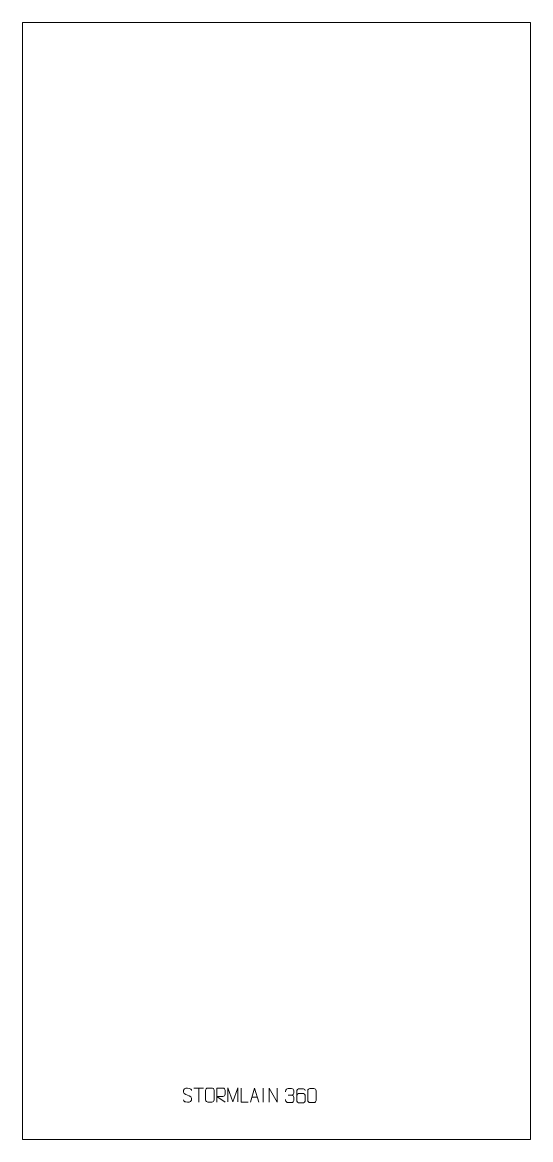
# Model space of a CAD drawing. Header units: millimetres. Extents: x -455 to 455, y -1322 to 677.
import ezdxf

# ---------------------------------------------------------------- set-up
doc = ezdxf.new("R2010")
doc.units = ezdxf.units.MM
doc.header["$MEASUREMENT"] = 0
doc.layers.add('layer 1', color=7, linetype='Continuous')

msp = doc.modelspace()

# ---------------------------------------------------------------- linework, layer by layer
at = {"layer": 'layer 1', "color": 242, "lineweight": 9}
msp.add_open_spline([(454.9991, 677.4986), (454.9991, 677.4986), (454.9991, -1322.4992), (454.9991, -1322.4992), (454.9991, -1322.4992), (454.9991, -1322.4992), (-454.9991, -1322.4992), (-454.9991, -1322.4992), (-454.9991, -1322.4992), (-454.9991, -1322.4992), (-454.9991, 677.4986), (-454.9991, 677.4986), (-454.9991, 677.4986), (-454.9991, 677.4986), (454.9991, 677.4986), (454.9991, 677.4986)], degree=3, knots=[0, 0, 0, 0, 0.2, 0.2, 0.2, 0.2, 0.4, 0.4, 0.4, 0.4, 0.6, 0.6, 0.6, 0.6, 1, 1, 1, 1], dxfattribs=at)
at = {"layer": 'layer 1', "color": 250, "lineweight": 9}
for points, knots in [([(-159.2979, -1242.6871), (-163.5462, -1241.2167), (-168.4543, -1239.4209), (-166.4492, -1233.9006), (-166.4492, -1233.9006), (-164.9457, -1229.7607), (-159.7321, -1230.1492), (-156.1285, -1230.7503), (-156.1285, -1230.7503), (-153.2679, -1231.2275), (-152.4032, -1232.4407), (-152.0926, -1234.5248)], [0, 0, 0, 0, 0.25, 0.25, 0.25, 0.25, 0.5, 0.5, 0.5, 0.5, 1, 1, 1, 1]), ([(-122.8786, -1230.1879), (-120.5125, -1230.1879), (-118.146, -1230.1879), (-115.7795, -1230.1879), (-115.7795, -1230.1879), (-113.799, -1230.1523), (-111.773, -1231.6466), (-111.7459, -1234.0887), (-111.7459, -1234.0887), (-111.7463, -1239.8461), (-111.7463, -1245.6039), (-111.7459, -1251.3621), (-111.7459, -1251.3621), (-111.888, -1253.6897), (-113.5944, -1255.172), (-115.7795, -1255.1828), (-115.7795, -1255.1828), (-118.1519, -1255.1824), (-120.5243, -1255.1824), (-122.8963, -1255.1828), (-122.8963, -1255.1828), (-124.8548, -1255.2884), (-126.8612, -1253.4005), (-126.8498, -1251.3795), (-126.8498, -1251.3795), (-126.8494, -1245.5989), (-126.8494, -1239.8186), (-126.8498, -1234.0388), (-126.8498, -1234.0388), (-126.8455, -1231.8968), (-125.0684, -1230.1743), (-122.8786, -1230.1879)], [0, 0, 0, 0, 0.111111111, 0.111111111, 0.111111111, 0.111111111, 0.222222222, 0.222222222, 0.222222222, 0.222222222, 0.333333333, 0.333333333, 0.333333333, 0.333333333, 0.444444444, 0.444444444, 0.444444444, 0.444444444, 0.555555556, 0.555555556, 0.555555556, 0.555555556, 0.666666667, 0.666666667, 0.666666667, 0.666666667, 0.777777778, 0.777777778, 0.777777778, 0.777777778, 1, 1, 1, 1]), ([(-106.6299, -1255.1639), (-106.6299, -1255.1639), (-106.6299, -1230.2104), (-106.6299, -1230.2104), (-106.6299, -1230.2104), (-103.0351, -1230.2104), (-99.4396, -1230.2104), (-95.8444, -1230.2104), (-95.8444, -1230.2104), (-93.5191, -1230.2481), (-91.9618, -1231.7381), (-91.9659, -1234.1045), (-91.9659, -1234.1045), (-91.9663, -1236.14), (-91.9663, -1239.1994), (-91.9659, -1241.2354), (-91.9659, -1241.2354), (-91.9724, -1243.1109), (-93.7847, -1245.0527), (-95.7942, -1245.0718), (-95.7942, -1245.0718), (-95.7942, -1245.0718), (-106.6299, -1245.0718), (-106.6299, -1245.0718), (-106.6299, -1245.0718), (-106.6299, -1245.0718), (-91.9752, -1255.1639), (-91.9752, -1255.1639)], [0, 0, 0, 0, 0.125, 0.125, 0.125, 0.125, 0.25, 0.25, 0.25, 0.25, 0.375, 0.375, 0.375, 0.375, 0.5, 0.5, 0.5, 0.5, 0.625, 0.625, 0.625, 0.625, 0.75, 0.75, 0.75, 0.75, 1, 1, 1, 1]), ([(-86.9306, -1254.9027), (-86.9306, -1254.9027), (-86.9306, -1229.9448), (-86.9306, -1229.9448), (-86.9306, -1229.9448), (-86.9306, -1229.9448), (-78.0055, -1254.9027), (-78.0055, -1254.9027), (-78.0055, -1254.9027), (-78.0055, -1254.9027), (-69.2456, -1229.9453), (-69.2456, -1229.9453), (-69.2456, -1229.9453), (-69.2456, -1229.9453), (-69.2456, -1254.9027), (-69.2456, -1254.9027)], [0, 0, 0, 0, 0.2, 0.2, 0.2, 0.2, 0.4, 0.4, 0.4, 0.4, 0.6, 0.6, 0.6, 0.6, 1, 1, 1, 1]), ([(-50.5168, -1255.164), (-50.5168, -1255.164), (-63.4659, -1255.164), (-63.4659, -1255.164), (-63.4659, -1255.164), (-63.4659, -1255.164), (-63.4659, -1230.2104), (-63.4659, -1230.2104)], [0, 0, 0, 0, 0.333333333, 0.333333333, 0.333333333, 0.333333333, 1, 1, 1, 1]), ([(-46.5325, -1255.5681), (-46.5325, -1255.5681), (-39.1615, -1230.6146), (-39.1615, -1230.6146), (-39.1615, -1230.6146), (-39.1615, -1230.6146), (-31.5916, -1255.5681), (-31.5916, -1255.5681)], [0, 0, 0, 0, 0.333333333, 0.333333333, 0.333333333, 0.333333333, 1, 1, 1, 1]), ([(-13.3895, -1255.5681), (-13.3895, -1255.5681), (-13.3895, -1230.6146), (-13.3895, -1230.6146), (-13.3895, -1230.6146), (-13.3895, -1230.6146), (1.2653, -1255.5681), (1.2653, -1255.5681), (1.2653, -1255.5681), (1.2653, -1255.5681), (1.2653, -1230.6146), (1.2653, -1230.6146)], [0, 0, 0, 0, 0.25, 0.25, 0.25, 0.25, 0.5, 0.5, 0.5, 0.5, 1, 1, 1, 1]), ([(16.13, -1236.8462), (16.13, -1236.8462), (16.13, -1234.989), (16.13, -1234.989), (16.13, -1234.989), (16.1157, -1233.2471), (18.7802, -1231.129), (20.8393, -1231.1517), (20.8393, -1231.1517), (22.9034, -1231.1517), (24.9674, -1231.1517), (27.0311, -1231.1517), (27.0311, -1231.1517), (29.2256, -1231.1429), (30.8239, -1232.9897), (30.8683, -1234.9018), (30.8683, -1234.9018), (30.8679, -1236.3369), (30.8679, -1237.772), (30.8683, -1239.2075), (30.8683, -1239.2075), (30.8197, -1240.861), (29.2171, -1243.091), (27.0188, -1243.081), (27.0188, -1243.081), (29.2225, -1243.0922), (30.8305, -1244.8954), (30.8845, -1246.9549), (30.8845, -1246.9549), (30.8841, -1248.7396), (30.8841, -1250.5243), (30.8845, -1252.3094), (30.8845, -1252.3094), (30.8946, -1254.3708), (28.8397, -1256.1339), (27.0188, -1256.1258), (27.0188, -1256.1258), (24.9535, -1256.1255), (22.8883, -1256.1255), (20.8227, -1256.1258), (20.8227, -1256.1258), (18.6541, -1256.1143), (16.1231, -1253.7141), (16.1045, -1252.2523), (16.1045, -1252.2523), (16.1045, -1252.2523), (16.1045, -1250.3437), (16.1045, -1250.3437)], [0, 0, 0, 0, 0.076923077, 0.076923077, 0.076923077, 0.076923077, 0.153846154, 0.153846154, 0.153846154, 0.153846154, 0.230769231, 0.230769231, 0.230769231, 0.230769231, 0.307692308, 0.307692308, 0.307692308, 0.307692308, 0.384615385, 0.384615385, 0.384615385, 0.384615385, 0.461538462, 0.461538462, 0.461538462, 0.461538462, 0.538461538, 0.538461538, 0.538461538, 0.538461538, 0.615384615, 0.615384615, 0.615384615, 0.615384615, 0.692307692, 0.692307692, 0.692307692, 0.692307692, 0.769230769, 0.769230769, 0.769230769, 0.769230769, 0.846153846, 0.846153846, 0.846153846, 0.846153846, 1, 1, 1, 1]), ([(51.3678, -1234.5507), (51.3437, -1233.2112), (49.9875, -1231.558), (48.4156, -1231.5923), (48.4156, -1231.5923), (45.4308, -1231.5926), (42.4456, -1231.5926), (39.4602, -1231.5923), (39.4602, -1231.5923), (38.2411, -1231.5774), (36.5129, -1233.015), (36.5079, -1234.5507), (36.5079, -1234.5507), (36.5082, -1240.9112), (36.5082, -1247.272), (36.5079, -1253.6327), (36.5079, -1253.6327), (36.5126, -1254.7956), (38.2411, -1256.5667), (39.4602, -1256.5911), (39.4602, -1256.5911), (42.4456, -1256.5908), (45.4308, -1256.5908), (48.4156, -1256.5911), (48.4156, -1256.5911), (49.6937, -1256.5473), (51.3634, -1254.9328), (51.3678, -1253.6327), (51.3678, -1253.6327), (51.3678, -1250.0494), (51.3678, -1246.4663), (51.3678, -1242.8836), (51.3678, -1242.8836), (51.3293, -1241.4054), (49.7466, -1239.9725), (48.4156, -1239.9745), (48.4156, -1239.9745), (45.4308, -1239.9742), (42.4456, -1239.9742), (39.4602, -1239.9745), (39.4602, -1239.9745), (38.1307, -1239.9695), (36.4877, -1241.4768), (36.5294, -1242.9053)], [0, 0, 0, 0, 0.083333333, 0.083333333, 0.083333333, 0.083333333, 0.166666667, 0.166666667, 0.166666667, 0.166666667, 0.25, 0.25, 0.25, 0.25, 0.333333333, 0.333333333, 0.333333333, 0.333333333, 0.416666667, 0.416666667, 0.416666667, 0.416666667, 0.5, 0.5, 0.5, 0.5, 0.583333333, 0.583333333, 0.583333333, 0.583333333, 0.666666667, 0.666666667, 0.666666667, 0.666666667, 0.75, 0.75, 0.75, 0.75, 0.833333333, 0.833333333, 0.833333333, 0.833333333, 1, 1, 1, 1]), ([(59.9137, -1231.1394), (62.2798, -1231.1394), (64.6463, -1231.1394), (67.0128, -1231.1394), (67.0128, -1231.1394), (68.9933, -1231.1038), (71.0193, -1232.5981), (71.0464, -1235.0402), (71.0464, -1235.0402), (71.046, -1240.7976), (71.046, -1246.5554), (71.0464, -1252.3136), (71.0464, -1252.3136), (70.9043, -1254.6412), (69.1979, -1256.1235), (67.0128, -1256.1343), (67.0128, -1256.1343), (64.6404, -1256.1339), (62.268, -1256.1339), (59.896, -1256.1343), (59.896, -1256.1343), (57.9375, -1256.2399), (55.9311, -1254.352), (55.9425, -1252.331), (55.9425, -1252.331), (55.9429, -1246.5504), (55.9429, -1240.7701), (55.9425, -1234.9903), (55.9425, -1234.9903), (55.9468, -1232.8483), (57.7239, -1231.1258), (59.9137, -1231.1394)], [0, 0, 0, 0, 0.111111111, 0.111111111, 0.111111111, 0.111111111, 0.222222222, 0.222222222, 0.222222222, 0.222222222, 0.333333333, 0.333333333, 0.333333333, 0.333333333, 0.444444444, 0.444444444, 0.444444444, 0.444444444, 0.555555556, 0.555555556, 0.555555556, 0.555555556, 0.666666667, 0.666666667, 0.666666667, 0.666666667, 0.777777778, 0.777777778, 0.777777778, 0.777777778, 1, 1, 1, 1]), ([(-159.2979, -1242.6872), (-155.2793, -1244.3339), (-150.2498, -1246.2222), (-152.0838, -1251.5825), (-152.0838, -1251.5825), (-153.5436, -1255.8489), (-158.4544, -1255.5922), (-162.1805, -1255.0375), (-162.1805, -1255.0375), (-164.9305, -1254.6277), (-166.1514, -1253.4142), (-166.5294, -1251.302)], [0, 0, 0, 0, 0.25, 0.25, 0.25, 0.25, 0.5, 0.5, 0.5, 0.5, 1, 1, 1, 1])]:
    msp.add_open_spline(points, degree=3, knots=knots, dxfattribs=at)
for points in [[(-147.7915, -1230.2339), (-147.7915, -1230.2339), (-130.8043, -1230.2339), (-130.8043, -1230.2339)], [(-139.2977, -1255.1639), (-139.2977, -1255.1639), (-139.2977, -1230.2104), (-139.2977, -1230.2104)], [(-24.0621, -1230.6043), (-24.0621, -1230.6043), (-24.0621, -1255.5784), (-24.0621, -1255.5784)], [(-43.8099, -1246.3187), (-43.8099, -1246.3187), (-34.3142, -1246.3187), (-34.3142, -1246.3187)], [(20.8397, -1243.0914), (20.8397, -1243.0914), (27.0361, -1243.0914), (27.0361, -1243.0914)]]:
    msp.add_open_spline(points, degree=3, dxfattribs=at)

doc.saveas('drawing.dxf')
